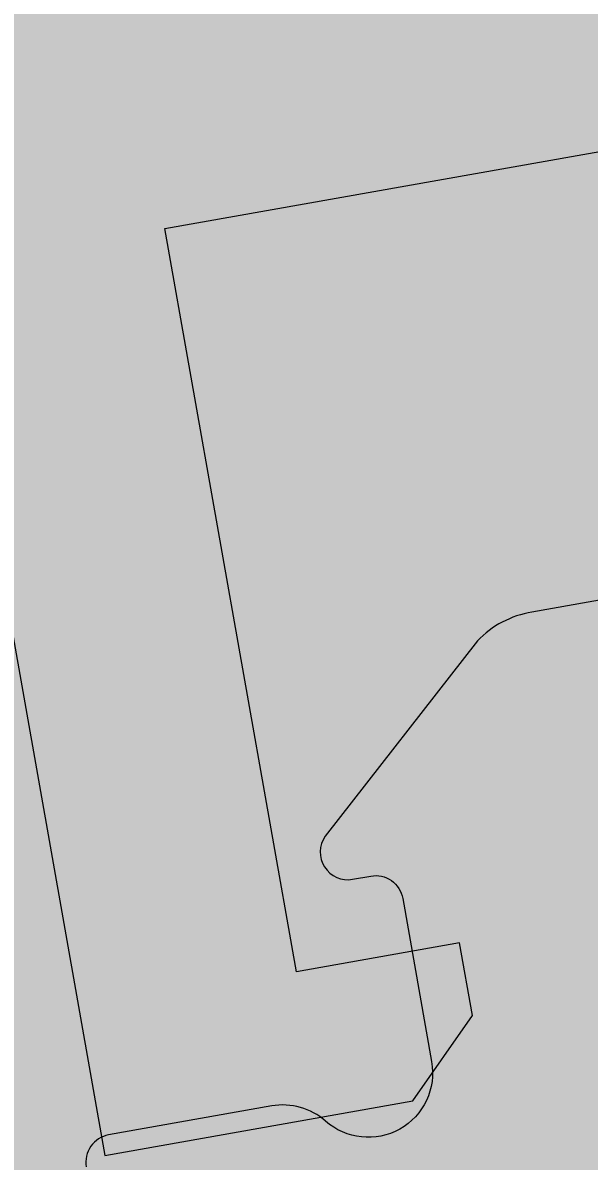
# Model space of a CAD drawing. Header units: millimetres. Extents: x -455656 to 9247092, y 0 to 412358.
# Drawn here: x 73278.76 to 73282.51, y 353621.95 to 353629.49 of the extents above; entities that cross this region are included whole.
import ezdxf
from ezdxf import colors
from ezdxf.entities.mleader import LeaderData, LeaderLine
from ezdxf.enums import TextEntityAlignment as Align
from ezdxf.math import Vec2, Vec3

# ---------------------------------------------------------------- set-up
doc = ezdxf.new("R2018")
doc.units = ezdxf.units.MM
doc.header["$MEASUREMENT"] = 0
doc.layers.get('0').update_dxf_attribs({"color": 250, "lineweight": 9})
doc.layers.add('АР_Названия помещений', color=124, linetype='Continuous', lineweight=5, plot=False)
for name, color, linetype, lineweight in [('АР_Номер помещения', 1, 'Continuous', 25), ('АР_Помещения_площадь', 19, 'Continuous', 9), ('подлога', 250, 'Continuous', 9)]:
    doc.layers.add(name, color=color, linetype=linetype, lineweight=lineweight)
doc.styles.add('ISOCPEUR', font='isocpeur.ttf', dxfattribs={"width": 0.7})
doc.styles.get("Standard").update_dxf_attribs({"font": 'isocpeur.ttf'})

# ---------------------------------------------------------------- blocks, each defined once
blk = doc.blocks.new('*U232')
at = {"color": 7, "style": 'ISOCPEUR', "width": 0.7, "flags": 1}
blk.add_attdef('КАТЕГОРИЯ', (-499.1655, -2092.1864), '', height=250, dxfattribs=at)
at = {"layer": 'АР_Номер помещения', "color": 7, "style": 'ISOCPEUR', "width": 0.7}
blk.add_attdef('НОМЕР_ПОМЕЩЕНИЯ', text='', height=300, dxfattribs=at).set_placement((1135.2371, -4683.519), align=Align.MIDDLE_CENTER)
at = {"layer": 'АР_Помещения_площадь', "color": 7, "lineweight": 30, "width": 0.7, "flags": 104}
blk.add_attdef('ИМЯ_ПОМЕЩЕНИЯ', text='', height=100, dxfattribs=at).set_placement((157.6277, 1217.1414), align=Align.MIDDLE_CENTER)
at = {"layer": 'АР_Помещения_площадь', "color": 7, "style": 'ISOCPEUR', "width": 0.7}
blk.add_attdef('ПЛОЩАДЬ_ПОМЕЩЕНИЯ', text='', height=200, dxfattribs=at).set_placement((6388.0509, -10752.088), align=Align.MIDDLE_RIGHT)
blk = doc.blocks.new('*U228')
at = {"color": 7, "style": 'ISOCPEUR', "width": 0.7, "flags": 1}
blk.add_attdef('КАТЕГОРИЯ', (-499.1655, -2092.1864), '', height=250, dxfattribs=at)
at = {"layer": 'АР_Номер помещения', "color": 7, "style": 'ISOCPEUR', "width": 0.7}
blk.add_attdef('НОМЕР_ПОМЕЩЕНИЯ', text='', height=300, dxfattribs=at).set_placement((-20232.6794, 2600.0775), align=Align.MIDDLE_CENTER)
at = {"layer": 'АР_Помещения_площадь', "color": 7, "style": 'ISOCPEUR', "width": 0.7}
blk.add_attdef('ПЛОЩАДЬ_ПОМЕЩЕНИЯ', text='', height=200, dxfattribs=at).set_placement((-20053.4577, 1769.6832), align=Align.MIDDLE_RIGHT)
at = {"layer": 'АР_Помещения_площадь', "color": 7, "lineweight": 30, "width": 0.7, "flags": 104}
blk.add_attdef('ИМЯ_ПОМЕЩЕНИЯ', text='', height=100, dxfattribs=at).set_placement((157.6277, 1217.1414), align=Align.MIDDLE_CENTER)
blk = doc.blocks.new('_DotSmall')
at = {"color": 0, "linetype": 'ByBlock', "const_width": 0.5}
blk.add_lwpolyline([(-0.0625, 0, 1), (0.0625, 0, 1)], format="xyb", close=True, dxfattribs=at)

msp = doc.modelspace()

# ---------------------------------------------------------------- linework, layer by layer
at = {"layer": 'подлога', "color": 5, "lineweight": 0, "ltscale": 100, "transparency": 33554687}
msp.add_lwpolyline([(73262.0245, 353719.4682), (73279.3018, 353621.9865), (73281.3427, 353622.3482), (73281.7378, 353622.9135), (73281.6527, 353623.3937), (73280.5722, 353623.2022), (73279.6998, 353628.1243), (73283.4214, 353628.7839), (73283.5977, 353629.1866), (73284.0217, 353628.8903), (73287.6232, 353629.5287), (73288.4956, 353624.6066), (73287.5352, 353624.4363), (73287.6203, 353623.9561), (73288.1856, 353623.561), (73290.1065, 353623.9015), (73289.0639, 353629.784)], dxfattribs=at)
msp.add_lwpolyline([(73262.0245, 353719.4682), (73279.3018, 353621.9865), (73281.3427, 353622.3482), (73281.7378, 353622.9135), (73281.6527, 353623.3937), (73280.5722, 353623.2022), (73279.6998, 353628.1243), (73283.4214, 353628.7839), (73283.5977, 353629.1866), (73284.0217, 353628.8903), (73287.6232, 353629.5287), (73288.4956, 353624.6066), (73287.5352, 353624.4363), (73287.6203, 353623.9561), (73288.1856, 353623.561), (73290.1065, 353623.9015), (73289.0639, 353629.784)], dxfattribs=at)
msp.add_lwpolyline([(73262.0245, 353719.4682), (73279.3018, 353621.9865), (73281.3427, 353622.3482), (73281.7378, 353622.9135), (73281.6527, 353623.3937), (73280.5722, 353623.2022), (73279.6998, 353628.1243), (73283.4214, 353628.7839), (73283.5977, 353629.1866), (73284.0217, 353628.8903), (73287.6232, 353629.5287), (73288.4956, 353624.6066), (73287.5352, 353624.4363), (73287.6203, 353623.9561), (73288.1856, 353623.561), (73290.1065, 353623.9015), (73289.0639, 353629.784)], dxfattribs=at)
msp.add_lwpolyline([(73262.0245, 353719.4682), (73279.3018, 353621.9865), (73281.3427, 353622.3482), (73281.7378, 353622.9135), (73281.6527, 353623.3937), (73280.5722, 353623.2022), (73279.6998, 353628.1243), (73283.4214, 353628.7839), (73283.5977, 353629.1866), (73284.0217, 353628.8903), (73287.6232, 353629.5287), (73288.4956, 353624.6066), (73287.5352, 353624.4363), (73287.6203, 353623.9561), (73288.1856, 353623.561), (73290.1065, 353623.9015), (73289.0639, 353629.784)], dxfattribs=at)
msp.add_lwpolyline([(73262.0245, 353719.4682), (73279.3018, 353621.9865), (73281.3427, 353622.3482), (73281.7378, 353622.9135), (73281.6527, 353623.3937), (73280.5722, 353623.2022), (73279.6998, 353628.1243), (73283.4214, 353628.7839), (73283.5977, 353629.1866), (73284.0217, 353628.8903), (73287.6232, 353629.5287), (73288.4956, 353624.6066), (73287.5352, 353624.4363), (73287.6203, 353623.9561), (73288.1856, 353623.561), (73290.1065, 353623.9015), (73289.0639, 353629.784)], dxfattribs=at)
msp.add_lwpolyline([(73262.0245, 353719.4682), (73279.3018, 353621.9865), (73281.3427, 353622.3482), (73281.7378, 353622.9135), (73281.6527, 353623.3937), (73280.5722, 353623.2022), (73279.6998, 353628.1243), (73283.4214, 353628.7839), (73283.5977, 353629.1866), (73284.0217, 353628.8903), (73287.6232, 353629.5287), (73288.4956, 353624.6066), (73287.5352, 353624.4363), (73287.6203, 353623.9561), (73288.1856, 353623.561), (73290.1065, 353623.9015), (73289.0639, 353629.784)], dxfattribs=at)
msp.add_lwpolyline([(73262.0245, 353719.4682), (73279.3018, 353621.9865), (73281.3427, 353622.3482), (73281.7378, 353622.9135), (73281.6527, 353623.3937), (73280.5722, 353623.2022), (73279.6998, 353628.1243), (73283.4214, 353628.7839), (73283.5977, 353629.1866), (73284.0217, 353628.8903), (73287.6232, 353629.5287), (73288.4956, 353624.6066), (73287.5352, 353624.4363), (73287.6203, 353623.9561), (73288.1856, 353623.561), (73290.1065, 353623.9015), (73289.0639, 353629.784)], dxfattribs=at)
msp.add_lwpolyline([(73262.0245, 353719.4682), (73279.3018, 353621.9865), (73281.3427, 353622.3482), (73281.7378, 353622.9135), (73281.6527, 353623.3937), (73280.5722, 353623.2022), (73279.6998, 353628.1243), (73283.4214, 353628.7839), (73283.5977, 353629.1866), (73284.0217, 353628.8903), (73287.6232, 353629.5287), (73288.4956, 353624.6066), (73287.5352, 353624.4363), (73287.6203, 353623.9561), (73288.1856, 353623.561), (73290.1065, 353623.9015), (73289.0639, 353629.784)], dxfattribs=at)
msp.add_lwpolyline([(73262.0245, 353719.4682), (73279.3018, 353621.9865), (73281.3427, 353622.3482), (73281.7378, 353622.9135), (73281.6527, 353623.3937), (73280.5722, 353623.2022), (73279.6998, 353628.1243), (73283.4214, 353628.7839), (73283.5977, 353629.1866), (73284.0217, 353628.8903), (73287.6232, 353629.5287), (73288.4956, 353624.6066), (73287.5352, 353624.4363), (73287.6203, 353623.9561), (73288.1856, 353623.561), (73290.1065, 353623.9015), (73289.0639, 353629.784)], dxfattribs=at)
msp.add_lwpolyline([(73262.0245, 353719.4682), (73279.3018, 353621.9865), (73281.3427, 353622.3482), (73281.7378, 353622.9135), (73281.6527, 353623.3937), (73280.5722, 353623.2022), (73279.6998, 353628.1243), (73283.4214, 353628.7839), (73283.5977, 353629.1866), (73284.0217, 353628.8903), (73287.6232, 353629.5287), (73288.4956, 353624.6066), (73287.5352, 353624.4363), (73287.6203, 353623.9561), (73288.1856, 353623.561), (73290.1065, 353623.9015), (73289.0639, 353629.784)], dxfattribs=at)
msp.add_lwpolyline([(73262.0245, 353719.4682), (73279.3018, 353621.9865), (73281.3427, 353622.3482), (73281.7378, 353622.9135), (73281.6527, 353623.3937), (73280.5722, 353623.2022), (73279.6998, 353628.1243), (73283.4214, 353628.7839), (73283.5977, 353629.1866), (73284.0217, 353628.8903), (73287.6232, 353629.5287), (73288.4956, 353624.6066), (73287.5352, 353624.4363), (73287.6203, 353623.9561), (73288.1856, 353623.561), (73290.1065, 353623.9015), (73289.0639, 353629.784)], dxfattribs=at)
msp.add_lwpolyline([(73262.0245, 353719.4682), (73279.3018, 353621.9865), (73281.3427, 353622.3482), (73281.7378, 353622.9135), (73281.6527, 353623.3937), (73280.5722, 353623.2022), (73279.6998, 353628.1243), (73283.4214, 353628.7839), (73283.5977, 353629.1866), (73284.0217, 353628.8903), (73287.6232, 353629.5287), (73288.4956, 353624.6066), (73287.5352, 353624.4363), (73287.6203, 353623.9561), (73288.1856, 353623.561), (73290.1065, 353623.9015), (73289.0639, 353629.784)], dxfattribs=at)
msp.add_lwpolyline([(73262.0245, 353719.4682), (73279.3018, 353621.9865), (73281.3427, 353622.3482), (73281.7378, 353622.9135), (73281.6527, 353623.3937), (73280.5722, 353623.2022), (73279.6998, 353628.1243), (73283.4214, 353628.7839), (73283.5977, 353629.1866), (73284.0217, 353628.8903), (73287.6232, 353629.5287), (73288.4956, 353624.6066), (73287.5352, 353624.4363), (73287.6203, 353623.9561), (73288.1856, 353623.561), (73290.1065, 353623.9015), (73289.0639, 353629.784)], dxfattribs=at)
msp.add_lwpolyline([(73262.0245, 353719.4682), (73279.3018, 353621.9865), (73281.3427, 353622.3482), (73281.7378, 353622.9135), (73281.6527, 353623.3937), (73280.5722, 353623.2022), (73279.6998, 353628.1243), (73283.4214, 353628.7839), (73283.5977, 353629.1866), (73284.0217, 353628.8903), (73287.6232, 353629.5287), (73288.4956, 353624.6066), (73287.5352, 353624.4363), (73287.6203, 353623.9561), (73288.1856, 353623.561), (73290.1065, 353623.9015), (73289.0639, 353629.784)], dxfattribs=at)
msp.add_lwpolyline([(73262.0245, 353719.4682), (73279.3018, 353621.9865), (73281.3427, 353622.3482), (73281.7378, 353622.9135), (73281.6527, 353623.3937), (73280.5722, 353623.2022), (73279.6998, 353628.1243), (73283.4214, 353628.7839), (73283.5977, 353629.1866), (73284.0217, 353628.8903), (73287.6232, 353629.5287), (73288.4956, 353624.6066), (73287.5352, 353624.4363), (73287.6203, 353623.9561), (73288.1856, 353623.561), (73290.1065, 353623.9015), (73289.0639, 353629.784)], dxfattribs=at)
msp.add_lwpolyline([(73262.0245, 353719.4682), (73279.3018, 353621.9865), (73281.3427, 353622.3482), (73281.7378, 353622.9135), (73281.6527, 353623.3937), (73280.5722, 353623.2022), (73279.6998, 353628.1243), (73283.4214, 353628.7839), (73283.5977, 353629.1866), (73284.0217, 353628.8903), (73287.6232, 353629.5287), (73288.4956, 353624.6066), (73287.5352, 353624.4363), (73287.6203, 353623.9561), (73288.1856, 353623.561), (73290.1065, 353623.9015), (73289.0639, 353629.784)], dxfattribs=at)
msp.add_lwpolyline([(73262.0245, 353719.4682), (73279.3018, 353621.9865), (73281.3427, 353622.3482), (73281.7378, 353622.9135), (73281.6527, 353623.3937), (73280.5722, 353623.2022), (73279.6998, 353628.1243), (73283.4214, 353628.7839), (73283.5977, 353629.1866), (73284.0217, 353628.8903), (73287.6232, 353629.5287), (73288.4956, 353624.6066), (73287.5352, 353624.4363), (73287.6203, 353623.9561), (73288.1856, 353623.561), (73290.1065, 353623.9015), (73289.0639, 353629.784)], dxfattribs=at)
msp.add_lwpolyline([(73262.0245, 353719.4682), (73279.3018, 353621.9865), (73281.3427, 353622.3482), (73281.7378, 353622.9135), (73281.6527, 353623.3937), (73280.5722, 353623.2022), (73279.6998, 353628.1243), (73283.4214, 353628.7839), (73283.5977, 353629.1866), (73284.0217, 353628.8903), (73287.6232, 353629.5287), (73288.4956, 353624.6066), (73287.5352, 353624.4363), (73287.6203, 353623.9561), (73288.1856, 353623.561), (73290.1065, 353623.9015), (73289.0639, 353629.784)], dxfattribs=at)
msp.add_lwpolyline([(73262.0245, 353719.4682), (73279.3018, 353621.9865), (73281.3427, 353622.3482), (73281.7378, 353622.9135), (73281.6527, 353623.3937), (73280.5722, 353623.2022), (73279.6998, 353628.1243), (73283.4214, 353628.7839), (73283.5977, 353629.1866), (73284.0217, 353628.8903), (73287.6232, 353629.5287), (73288.4956, 353624.6066), (73287.5352, 353624.4363), (73287.6203, 353623.9561), (73288.1856, 353623.561), (73290.1065, 353623.9015), (73289.0639, 353629.784)], dxfattribs=at)
msp.add_lwpolyline([(73262.0245, 353719.4682), (73279.3018, 353621.9865), (73281.3427, 353622.3482), (73281.7378, 353622.9135), (73281.6527, 353623.3937), (73280.5722, 353623.2022), (73279.6998, 353628.1243), (73283.4214, 353628.7839), (73283.5977, 353629.1866), (73284.0217, 353628.8903), (73287.6232, 353629.5287), (73288.4956, 353624.6066), (73287.5352, 353624.4363), (73287.6203, 353623.9561), (73288.1856, 353623.561), (73290.1065, 353623.9015), (73289.0639, 353629.784)], dxfattribs=at)
msp.add_lwpolyline([(73262.0245, 353719.4682), (73279.3018, 353621.9865), (73281.3427, 353622.3482), (73281.7378, 353622.9135), (73281.6527, 353623.3937), (73280.5722, 353623.2022), (73279.6998, 353628.1243), (73283.4214, 353628.7839), (73283.5977, 353629.1866), (73284.0217, 353628.8903), (73287.6232, 353629.5287), (73288.4956, 353624.6066), (73287.5352, 353624.4363), (73287.6203, 353623.9561), (73288.1856, 353623.561), (73290.1065, 353623.9015), (73289.0639, 353629.784)], dxfattribs=at)
msp.add_lwpolyline([(73262.0245, 353719.4682), (73279.3018, 353621.9865), (73281.3427, 353622.3482), (73281.7378, 353622.9135), (73281.6527, 353623.3937), (73280.5722, 353623.2022), (73279.6998, 353628.1243), (73283.4214, 353628.7839), (73283.5977, 353629.1866), (73284.0217, 353628.8903), (73287.6232, 353629.5287), (73288.4956, 353624.6066), (73287.5352, 353624.4363), (73287.6203, 353623.9561), (73288.1856, 353623.561), (73290.1065, 353623.9015), (73289.0639, 353629.784)], dxfattribs=at)
msp.add_lwpolyline([(73262.0245, 353719.4682), (73279.3018, 353621.9865), (73281.3427, 353622.3482), (73281.7378, 353622.9135), (73281.6527, 353623.3937), (73280.5722, 353623.2022), (73279.6998, 353628.1243), (73283.4214, 353628.7839), (73283.5977, 353629.1866), (73284.0217, 353628.8903), (73287.6232, 353629.5287), (73288.4956, 353624.6066), (73287.5352, 353624.4363), (73287.6203, 353623.9561), (73288.1856, 353623.561), (73290.1065, 353623.9015), (73289.0639, 353629.784)], dxfattribs=at)
msp.add_lwpolyline([(73262.0245, 353719.4682), (73279.3018, 353621.9865), (73281.3427, 353622.3482), (73281.7378, 353622.9135), (73281.6527, 353623.3937), (73280.5722, 353623.2022), (73279.6998, 353628.1243), (73283.4214, 353628.7839), (73283.5977, 353629.1866), (73284.0217, 353628.8903), (73287.6232, 353629.5287), (73288.4956, 353624.6066), (73287.5352, 353624.4363), (73287.6203, 353623.9561), (73288.1856, 353623.561), (73290.1065, 353623.9015), (73289.0639, 353629.784)], dxfattribs=at)
msp.add_lwpolyline([(73262.0245, 353719.4682), (73279.3018, 353621.9865), (73281.3427, 353622.3482), (73281.7378, 353622.9135), (73281.6527, 353623.3937), (73280.5722, 353623.2022), (73279.6998, 353628.1243), (73283.4214, 353628.7839), (73283.5977, 353629.1866), (73284.0217, 353628.8903), (73287.6232, 353629.5287), (73288.4956, 353624.6066), (73287.5352, 353624.4363), (73287.6203, 353623.9561), (73288.1856, 353623.561), (73290.1065, 353623.9015), (73289.0639, 353629.784)], dxfattribs=at)
msp.add_lwpolyline([(73262.0245, 353719.4682), (73279.3018, 353621.9865), (73281.3427, 353622.3482), (73281.7378, 353622.9135), (73281.6527, 353623.3937), (73280.5722, 353623.2022), (73279.6998, 353628.1243), (73283.4214, 353628.7839), (73283.5977, 353629.1866), (73284.0217, 353628.8903), (73287.6232, 353629.5287), (73288.4956, 353624.6066), (73287.5352, 353624.4363), (73287.6203, 353623.9561), (73288.1856, 353623.561), (73290.1065, 353623.9015), (73289.0639, 353629.784)], dxfattribs=at)
msp.add_lwpolyline([(73262.0245, 353719.4682), (73279.3018, 353621.9865), (73281.3427, 353622.3482), (73281.7378, 353622.9135), (73281.6527, 353623.3937), (73280.5722, 353623.2022), (73279.6998, 353628.1243), (73283.4214, 353628.7839), (73283.5977, 353629.1866), (73284.0217, 353628.8903), (73287.6232, 353629.5287), (73288.4956, 353624.6066), (73287.5352, 353624.4363), (73287.6203, 353623.9561), (73288.1856, 353623.561), (73290.1065, 353623.9015), (73289.0639, 353629.784)], dxfattribs=at)
msp.add_lwpolyline([(73262.0245, 353719.4682), (73279.3018, 353621.9865), (73281.3427, 353622.3482), (73281.7378, 353622.9135), (73281.6527, 353623.3937), (73280.5722, 353623.2022), (73279.6998, 353628.1243), (73283.4214, 353628.7839), (73283.5977, 353629.1866), (73284.0217, 353628.8903), (73287.6232, 353629.5287), (73288.4956, 353624.6066), (73287.5352, 353624.4363), (73287.6203, 353623.9561), (73288.1856, 353623.561), (73290.1065, 353623.9015), (73289.0639, 353629.784)], dxfattribs=at)
msp.add_lwpolyline([(73262.0245, 353719.4682), (73279.3018, 353621.9865), (73281.3427, 353622.3482), (73281.7378, 353622.9135), (73281.6527, 353623.3937), (73280.5722, 353623.2022), (73279.6998, 353628.1243), (73283.4214, 353628.7839), (73283.5977, 353629.1866), (73284.0217, 353628.8903), (73287.6232, 353629.5287), (73288.4956, 353624.6066), (73287.5352, 353624.4363), (73287.6203, 353623.9561), (73288.1856, 353623.561), (73290.1065, 353623.9015), (73289.0639, 353629.784)], dxfattribs=at)
msp.add_lwpolyline([(73262.0245, 353719.4682), (73279.3018, 353621.9865), (73281.3427, 353622.3482), (73281.7378, 353622.9135), (73281.6527, 353623.3937), (73280.5722, 353623.2022), (73279.6998, 353628.1243), (73283.4214, 353628.7839), (73283.5977, 353629.1866), (73284.0217, 353628.8903), (73287.6232, 353629.5287), (73288.4956, 353624.6066), (73287.5352, 353624.4363), (73287.6203, 353623.9561), (73288.1856, 353623.561), (73290.1065, 353623.9015), (73289.0639, 353629.784)], dxfattribs=at)
msp.add_lwpolyline([(73262.0245, 353719.4682), (73279.3018, 353621.9865), (73281.3427, 353622.3482), (73281.7378, 353622.9135), (73281.6527, 353623.3937), (73280.5722, 353623.2022), (73279.6998, 353628.1243), (73283.4214, 353628.7839), (73283.5977, 353629.1866), (73284.0217, 353628.8903), (73287.6232, 353629.5287), (73288.4956, 353624.6066), (73287.5352, 353624.4363), (73287.6203, 353623.9561), (73288.1856, 353623.561), (73290.1065, 353623.9015), (73289.0639, 353629.784)], dxfattribs=at)
msp.add_lwpolyline([(73262.0245, 353719.4682), (73279.3018, 353621.9865), (73281.3427, 353622.3482), (73281.7378, 353622.9135), (73281.6527, 353623.3937), (73280.5722, 353623.2022), (73279.6998, 353628.1243), (73283.4214, 353628.7839), (73283.5977, 353629.1866), (73284.0217, 353628.8903), (73287.6232, 353629.5287), (73288.4956, 353624.6066), (73287.5352, 353624.4363), (73287.6203, 353623.9561), (73288.1856, 353623.561), (73290.1065, 353623.9015), (73289.0639, 353629.784)], dxfattribs=at)
msp.add_lwpolyline([(73262.0245, 353719.4682), (73279.3018, 353621.9865), (73281.3427, 353622.3482), (73281.7378, 353622.9135), (73281.6527, 353623.3937), (73280.5722, 353623.2022), (73279.6998, 353628.1243), (73283.4214, 353628.7839), (73283.5977, 353629.1866), (73284.0217, 353628.8903), (73287.6232, 353629.5287), (73288.4956, 353624.6066), (73287.5352, 353624.4363), (73287.6203, 353623.9561), (73288.1856, 353623.561), (73290.1065, 353623.9015), (73289.0639, 353629.784)], dxfattribs=at)
msp.add_lwpolyline([(73262.0245, 353719.4682), (73279.3018, 353621.9865), (73281.3427, 353622.3482), (73281.7378, 353622.9135), (73281.6527, 353623.3937), (73280.5722, 353623.2022), (73279.6998, 353628.1243), (73283.4214, 353628.7839), (73283.5977, 353629.1866), (73284.0217, 353628.8903), (73287.6232, 353629.5287), (73288.4956, 353624.6066), (73287.5352, 353624.4363), (73287.6203, 353623.9561), (73288.1856, 353623.561), (73290.1065, 353623.9015), (73289.0639, 353629.784)], dxfattribs=at)
msp.add_lwpolyline([(73262.0245, 353719.4682), (73279.3018, 353621.9865), (73281.3427, 353622.3482), (73281.7378, 353622.9135), (73281.6527, 353623.3937), (73280.5722, 353623.2022), (73279.6998, 353628.1243), (73283.4214, 353628.7839), (73283.5977, 353629.1866), (73284.0217, 353628.8903), (73287.6232, 353629.5287), (73288.4956, 353624.6066), (73287.5352, 353624.4363), (73287.6203, 353623.9561), (73288.1856, 353623.561), (73290.1065, 353623.9015), (73289.0639, 353629.784)], dxfattribs=at)
msp.add_lwpolyline([(73262.0245, 353719.4682), (73279.3018, 353621.9865), (73281.3427, 353622.3482), (73281.7378, 353622.9135), (73281.6527, 353623.3937), (73280.5722, 353623.2022), (73279.6998, 353628.1243), (73283.4214, 353628.7839), (73283.5977, 353629.1866), (73284.0217, 353628.8903), (73287.6232, 353629.5287), (73288.4956, 353624.6066), (73287.5352, 353624.4363), (73287.6203, 353623.9561), (73288.1856, 353623.561), (73290.1065, 353623.9015), (73289.0639, 353629.784)], dxfattribs=at)
msp.add_lwpolyline([(73262.0245, 353719.4682), (73279.3018, 353621.9865), (73281.3427, 353622.3482), (73281.7378, 353622.9135), (73281.6527, 353623.3937), (73280.5722, 353623.2022), (73279.6998, 353628.1243), (73283.4214, 353628.7839), (73283.5977, 353629.1866), (73284.0217, 353628.8903), (73287.6232, 353629.5287), (73288.4956, 353624.6066), (73287.5352, 353624.4363), (73287.6203, 353623.9561), (73288.1856, 353623.561), (73290.1065, 353623.9015), (73289.0639, 353629.784)], dxfattribs=at)
msp.add_lwpolyline([(73291.686, 353614.9896), (73290.1157, 353623.8494, 0.414214), (73289.9038, 353623.9976), (73288.9557, 353623.8296, 0.228752), (73288.6549, 353623.6125, -0.710164), (73287.8595, 353623.7412), (73287.668, 353624.8217, -0.4144), (73287.8162, 353625.0337), (73287.9362, 353625.055, 0.66825), (73288.009, 353625.385), (73286.617, 353626.2526, 0.164348), (73286.213, 353626.307), (73282.1313, 353625.5835, 0.164348), (73281.7706, 353625.3937), (73280.7616, 353624.1005, 0.66825), (73280.9434, 353623.8156), (73281.0635, 353623.8369, -0.4144), (73281.2755, 353623.6887), (73281.467, 353622.6082, -0.710164), (73280.7642, 353622.214, 0.228752), (73280.4071, 353622.3145), (73279.3267, 353622.123, 0.4144), (73279.1785, 353621.911)], format="xyb", dxfattribs=at)
msp.add_lwpolyline([(73291.686, 353614.9896), (73290.1157, 353623.8494, 0.414214), (73289.9038, 353623.9976), (73288.9557, 353623.8296, 0.228752), (73288.6549, 353623.6125, -0.710164), (73287.8595, 353623.7412), (73287.668, 353624.8217, -0.4144), (73287.8162, 353625.0337), (73287.9362, 353625.055, 0.66825), (73288.009, 353625.385), (73286.617, 353626.2526, 0.164348), (73286.213, 353626.307), (73282.1313, 353625.5835, 0.164348), (73281.7706, 353625.3937), (73280.7616, 353624.1005, 0.66825), (73280.9434, 353623.8156), (73281.0635, 353623.8369, -0.4144), (73281.2755, 353623.6887), (73281.467, 353622.6082, -0.710164), (73280.7642, 353622.214, 0.228752), (73280.4071, 353622.3145), (73279.3267, 353622.123, 0.4144), (73279.1785, 353621.911)], format="xyb", dxfattribs=at)
msp.add_lwpolyline([(73291.686, 353614.9896), (73290.1157, 353623.8494, 0.414214), (73289.9038, 353623.9976), (73288.9557, 353623.8296, 0.228752), (73288.6549, 353623.6125, -0.710164), (73287.8595, 353623.7412), (73287.668, 353624.8217, -0.4144), (73287.8162, 353625.0337), (73287.9362, 353625.055, 0.66825), (73288.009, 353625.385), (73286.617, 353626.2526, 0.164348), (73286.213, 353626.307), (73282.1313, 353625.5835, 0.164348), (73281.7706, 353625.3937), (73280.7616, 353624.1005, 0.66825), (73280.9434, 353623.8156), (73281.0635, 353623.8369, -0.4144), (73281.2755, 353623.6887), (73281.467, 353622.6082, -0.710164), (73280.7642, 353622.214, 0.228752), (73280.4071, 353622.3145), (73279.3267, 353622.123, 0.4144), (73279.1785, 353621.911)], format="xyb", dxfattribs=at)
msp.add_lwpolyline([(73291.686, 353614.9896), (73290.1157, 353623.8494, 0.414214), (73289.9038, 353623.9976), (73288.9557, 353623.8296, 0.228752), (73288.6549, 353623.6125, -0.710164), (73287.8595, 353623.7412), (73287.668, 353624.8217, -0.4144), (73287.8162, 353625.0337), (73287.9362, 353625.055, 0.66825), (73288.009, 353625.385), (73286.617, 353626.2526, 0.164348), (73286.213, 353626.307), (73282.1313, 353625.5835, 0.164348), (73281.7706, 353625.3937), (73280.7616, 353624.1005, 0.66825), (73280.9434, 353623.8156), (73281.0635, 353623.8369, -0.4144), (73281.2755, 353623.6887), (73281.467, 353622.6082, -0.710164), (73280.7642, 353622.214, 0.228752), (73280.4071, 353622.3145), (73279.3267, 353622.123, 0.4144), (73279.1785, 353621.911)], format="xyb", dxfattribs=at)
msp.add_lwpolyline([(73291.686, 353614.9896), (73290.1157, 353623.8494, 0.414214), (73289.9038, 353623.9976), (73288.9557, 353623.8296, 0.228752), (73288.6549, 353623.6125, -0.710164), (73287.8595, 353623.7412), (73287.668, 353624.8217, -0.4144), (73287.8162, 353625.0337), (73287.9362, 353625.055, 0.66825), (73288.009, 353625.385), (73286.617, 353626.2526, 0.164348), (73286.213, 353626.307), (73282.1313, 353625.5835, 0.164348), (73281.7706, 353625.3937), (73280.7616, 353624.1005, 0.66825), (73280.9434, 353623.8156), (73281.0635, 353623.8369, -0.4144), (73281.2755, 353623.6887), (73281.467, 353622.6082, -0.710164), (73280.7642, 353622.214, 0.228752), (73280.4071, 353622.3145), (73279.3267, 353622.123, 0.4144), (73279.1785, 353621.911)], format="xyb", dxfattribs=at)
msp.add_lwpolyline([(73291.686, 353614.9896), (73290.1157, 353623.8494, 0.414214), (73289.9038, 353623.9976), (73288.9557, 353623.8296, 0.228752), (73288.6549, 353623.6125, -0.710164), (73287.8595, 353623.7412), (73287.668, 353624.8217, -0.4144), (73287.8162, 353625.0337), (73287.9362, 353625.055, 0.66825), (73288.009, 353625.385), (73286.617, 353626.2526, 0.164348), (73286.213, 353626.307), (73282.1313, 353625.5835, 0.164348), (73281.7706, 353625.3937), (73280.7616, 353624.1005, 0.66825), (73280.9434, 353623.8156), (73281.0635, 353623.8369, -0.4144), (73281.2755, 353623.6887), (73281.467, 353622.6082, -0.710164), (73280.7642, 353622.214, 0.228752), (73280.4071, 353622.3145), (73279.3267, 353622.123, 0.4144), (73279.1785, 353621.911)], format="xyb", dxfattribs=at)
msp.add_lwpolyline([(73291.686, 353614.9896), (73290.1157, 353623.8494, 0.414214), (73289.9038, 353623.9976), (73288.9557, 353623.8296, 0.228752), (73288.6549, 353623.6125, -0.710164), (73287.8595, 353623.7412), (73287.668, 353624.8217, -0.4144), (73287.8162, 353625.0337), (73287.9362, 353625.055, 0.66825), (73288.009, 353625.385), (73286.617, 353626.2526, 0.164348), (73286.213, 353626.307), (73282.1313, 353625.5835, 0.164348), (73281.7706, 353625.3937), (73280.7616, 353624.1005, 0.66825), (73280.9434, 353623.8156), (73281.0635, 353623.8369, -0.4144), (73281.2755, 353623.6887), (73281.467, 353622.6082, -0.710164), (73280.7642, 353622.214, 0.228752), (73280.4071, 353622.3145), (73279.3267, 353622.123, 0.4144), (73279.1785, 353621.911)], format="xyb", dxfattribs=at)
msp.add_lwpolyline([(73291.686, 353614.9896), (73290.1157, 353623.8494, 0.414214), (73289.9038, 353623.9976), (73288.9557, 353623.8296, 0.228752), (73288.6549, 353623.6125, -0.710164), (73287.8595, 353623.7412), (73287.668, 353624.8217, -0.4144), (73287.8162, 353625.0337), (73287.9362, 353625.055, 0.66825), (73288.009, 353625.385), (73286.617, 353626.2526, 0.164348), (73286.213, 353626.307), (73282.1313, 353625.5835, 0.164348), (73281.7706, 353625.3937), (73280.7616, 353624.1005, 0.66825), (73280.9434, 353623.8156), (73281.0635, 353623.8369, -0.4144), (73281.2755, 353623.6887), (73281.467, 353622.6082, -0.710164), (73280.7642, 353622.214, 0.228752), (73280.4071, 353622.3145), (73279.3267, 353622.123, 0.4144), (73279.1785, 353621.911)], format="xyb", dxfattribs=at)
msp.add_lwpolyline([(73291.686, 353614.9896), (73290.1157, 353623.8494, 0.414214), (73289.9038, 353623.9976), (73288.9557, 353623.8296, 0.228752), (73288.6549, 353623.6125, -0.710164), (73287.8595, 353623.7412), (73287.668, 353624.8217, -0.4144), (73287.8162, 353625.0337), (73287.9362, 353625.055, 0.66825), (73288.009, 353625.385), (73286.617, 353626.2526, 0.164348), (73286.213, 353626.307), (73282.1313, 353625.5835, 0.164348), (73281.7706, 353625.3937), (73280.7616, 353624.1005, 0.66825), (73280.9434, 353623.8156), (73281.0635, 353623.8369, -0.4144), (73281.2755, 353623.6887), (73281.467, 353622.6082, -0.710164), (73280.7642, 353622.214, 0.228752), (73280.4071, 353622.3145), (73279.3267, 353622.123, 0.4144), (73279.1785, 353621.911)], format="xyb", dxfattribs=at)
msp.add_lwpolyline([(73291.686, 353614.9896), (73290.1157, 353623.8494, 0.414214), (73289.9038, 353623.9976), (73288.9557, 353623.8296, 0.228752), (73288.6549, 353623.6125, -0.710164), (73287.8595, 353623.7412), (73287.668, 353624.8217, -0.4144), (73287.8162, 353625.0337), (73287.9362, 353625.055, 0.66825), (73288.009, 353625.385), (73286.617, 353626.2526, 0.164348), (73286.213, 353626.307), (73282.1313, 353625.5835, 0.164348), (73281.7706, 353625.3937), (73280.7616, 353624.1005, 0.66825), (73280.9434, 353623.8156), (73281.0635, 353623.8369, -0.4144), (73281.2755, 353623.6887), (73281.467, 353622.6082, -0.710164), (73280.7642, 353622.214, 0.228752), (73280.4071, 353622.3145), (73279.3267, 353622.123, 0.4144), (73279.1785, 353621.911)], format="xyb", dxfattribs=at)
msp.add_lwpolyline([(73291.686, 353614.9896), (73290.1157, 353623.8494, 0.414214), (73289.9038, 353623.9976), (73288.9557, 353623.8296, 0.228752), (73288.6549, 353623.6125, -0.710164), (73287.8595, 353623.7412), (73287.668, 353624.8217, -0.4144), (73287.8162, 353625.0337), (73287.9362, 353625.055, 0.66825), (73288.009, 353625.385), (73286.617, 353626.2526, 0.164348), (73286.213, 353626.307), (73282.1313, 353625.5835, 0.164348), (73281.7706, 353625.3937), (73280.7616, 353624.1005, 0.66825), (73280.9434, 353623.8156), (73281.0635, 353623.8369, -0.4144), (73281.2755, 353623.6887), (73281.467, 353622.6082, -0.710164), (73280.7642, 353622.214, 0.228752), (73280.4071, 353622.3145), (73279.3267, 353622.123, 0.4144), (73279.1785, 353621.911)], format="xyb", dxfattribs=at)
msp.add_lwpolyline([(73291.686, 353614.9896), (73290.1157, 353623.8494, 0.414214), (73289.9038, 353623.9976), (73288.9557, 353623.8296, 0.228752), (73288.6549, 353623.6125, -0.710164), (73287.8595, 353623.7412), (73287.668, 353624.8217, -0.4144), (73287.8162, 353625.0337), (73287.9362, 353625.055, 0.66825), (73288.009, 353625.385), (73286.617, 353626.2526, 0.164348), (73286.213, 353626.307), (73282.1313, 353625.5835, 0.164348), (73281.7706, 353625.3937), (73280.7616, 353624.1005, 0.66825), (73280.9434, 353623.8156), (73281.0635, 353623.8369, -0.4144), (73281.2755, 353623.6887), (73281.467, 353622.6082, -0.710164), (73280.7642, 353622.214, 0.228752), (73280.4071, 353622.3145), (73279.3267, 353622.123, 0.4144), (73279.1785, 353621.911)], format="xyb", dxfattribs=at)
msp.add_lwpolyline([(73291.686, 353614.9896), (73290.1157, 353623.8494, 0.414214), (73289.9038, 353623.9976), (73288.9557, 353623.8296, 0.228752), (73288.6549, 353623.6125, -0.710164), (73287.8595, 353623.7412), (73287.668, 353624.8217, -0.4144), (73287.8162, 353625.0337), (73287.9362, 353625.055, 0.66825), (73288.009, 353625.385), (73286.617, 353626.2526, 0.164348), (73286.213, 353626.307), (73282.1313, 353625.5835, 0.164348), (73281.7706, 353625.3937), (73280.7616, 353624.1005, 0.66825), (73280.9434, 353623.8156), (73281.0635, 353623.8369, -0.4144), (73281.2755, 353623.6887), (73281.467, 353622.6082, -0.710164), (73280.7642, 353622.214, 0.228752), (73280.4071, 353622.3145), (73279.3267, 353622.123, 0.4144), (73279.1785, 353621.911)], format="xyb", dxfattribs=at)
msp.add_lwpolyline([(73291.686, 353614.9896), (73290.1157, 353623.8494, 0.414214), (73289.9038, 353623.9976), (73288.9557, 353623.8296, 0.228752), (73288.6549, 353623.6125, -0.710164), (73287.8595, 353623.7412), (73287.668, 353624.8217, -0.4144), (73287.8162, 353625.0337), (73287.9362, 353625.055, 0.66825), (73288.009, 353625.385), (73286.617, 353626.2526, 0.164348), (73286.213, 353626.307), (73282.1313, 353625.5835, 0.164348), (73281.7706, 353625.3937), (73280.7616, 353624.1005, 0.66825), (73280.9434, 353623.8156), (73281.0635, 353623.8369, -0.4144), (73281.2755, 353623.6887), (73281.467, 353622.6082, -0.710164), (73280.7642, 353622.214, 0.228752), (73280.4071, 353622.3145), (73279.3267, 353622.123, 0.4144), (73279.1785, 353621.911)], format="xyb", dxfattribs=at)
msp.add_lwpolyline([(73291.686, 353614.9896), (73290.1157, 353623.8494, 0.414214), (73289.9038, 353623.9976), (73288.9557, 353623.8296, 0.228752), (73288.6549, 353623.6125, -0.710164), (73287.8595, 353623.7412), (73287.668, 353624.8217, -0.4144), (73287.8162, 353625.0337), (73287.9362, 353625.055, 0.66825), (73288.009, 353625.385), (73286.617, 353626.2526, 0.164348), (73286.213, 353626.307), (73282.1313, 353625.5835, 0.164348), (73281.7706, 353625.3937), (73280.7616, 353624.1005, 0.66825), (73280.9434, 353623.8156), (73281.0635, 353623.8369, -0.4144), (73281.2755, 353623.6887), (73281.467, 353622.6082, -0.710164), (73280.7642, 353622.214, 0.228752), (73280.4071, 353622.3145), (73279.3267, 353622.123, 0.4144), (73279.1785, 353621.911)], format="xyb", dxfattribs=at)
msp.add_lwpolyline([(73291.686, 353614.9896), (73290.1157, 353623.8494, 0.414214), (73289.9038, 353623.9976), (73288.9557, 353623.8296, 0.228752), (73288.6549, 353623.6125, -0.710164), (73287.8595, 353623.7412), (73287.668, 353624.8217, -0.4144), (73287.8162, 353625.0337), (73287.9362, 353625.055, 0.66825), (73288.009, 353625.385), (73286.617, 353626.2526, 0.164348), (73286.213, 353626.307), (73282.1313, 353625.5835, 0.164348), (73281.7706, 353625.3937), (73280.7616, 353624.1005, 0.66825), (73280.9434, 353623.8156), (73281.0635, 353623.8369, -0.4144), (73281.2755, 353623.6887), (73281.467, 353622.6082, -0.710164), (73280.7642, 353622.214, 0.228752), (73280.4071, 353622.3145), (73279.3267, 353622.123, 0.4144), (73279.1785, 353621.911)], format="xyb", dxfattribs=at)
msp.add_lwpolyline([(73291.686, 353614.9896), (73290.1157, 353623.8494, 0.414214), (73289.9038, 353623.9976), (73288.9557, 353623.8296, 0.228752), (73288.6549, 353623.6125, -0.710164), (73287.8595, 353623.7412), (73287.668, 353624.8217, -0.4144), (73287.8162, 353625.0337), (73287.9362, 353625.055, 0.66825), (73288.009, 353625.385), (73286.617, 353626.2526, 0.164348), (73286.213, 353626.307), (73282.1313, 353625.5835, 0.164348), (73281.7706, 353625.3937), (73280.7616, 353624.1005, 0.66825), (73280.9434, 353623.8156), (73281.0635, 353623.8369, -0.4144), (73281.2755, 353623.6887), (73281.467, 353622.6082, -0.710164), (73280.7642, 353622.214, 0.228752), (73280.4071, 353622.3145), (73279.3267, 353622.123, 0.4144), (73279.1785, 353621.911)], format="xyb", dxfattribs=at)
msp.add_lwpolyline([(73291.686, 353614.9896), (73290.1157, 353623.8494, 0.414214), (73289.9038, 353623.9976), (73288.9557, 353623.8296, 0.228752), (73288.6549, 353623.6125, -0.710164), (73287.8595, 353623.7412), (73287.668, 353624.8217, -0.4144), (73287.8162, 353625.0337), (73287.9362, 353625.055, 0.66825), (73288.009, 353625.385), (73286.617, 353626.2526, 0.164348), (73286.213, 353626.307), (73282.1313, 353625.5835, 0.164348), (73281.7706, 353625.3937), (73280.7616, 353624.1005, 0.66825), (73280.9434, 353623.8156), (73281.0635, 353623.8369, -0.4144), (73281.2755, 353623.6887), (73281.467, 353622.6082, -0.710164), (73280.7642, 353622.214, 0.228752), (73280.4071, 353622.3145), (73279.3267, 353622.123, 0.4144), (73279.1785, 353621.911)], format="xyb", dxfattribs=at)
msp.add_lwpolyline([(73291.686, 353614.9896), (73290.1157, 353623.8494, 0.414214), (73289.9038, 353623.9976), (73288.9557, 353623.8296, 0.228752), (73288.6549, 353623.6125, -0.710164), (73287.8595, 353623.7412), (73287.668, 353624.8217, -0.4144), (73287.8162, 353625.0337), (73287.9362, 353625.055, 0.66825), (73288.009, 353625.385), (73286.617, 353626.2526, 0.164348), (73286.213, 353626.307), (73282.1313, 353625.5835, 0.164348), (73281.7706, 353625.3937), (73280.7616, 353624.1005, 0.66825), (73280.9434, 353623.8156), (73281.0635, 353623.8369, -0.4144), (73281.2755, 353623.6887), (73281.467, 353622.6082, -0.710164), (73280.7642, 353622.214, 0.228752), (73280.4071, 353622.3145), (73279.3267, 353622.123, 0.4144), (73279.1785, 353621.911)], format="xyb", dxfattribs=at)
msp.add_lwpolyline([(73291.686, 353614.9896), (73290.1157, 353623.8494, 0.414214), (73289.9038, 353623.9976), (73288.9557, 353623.8296, 0.228752), (73288.6549, 353623.6125, -0.710164), (73287.8595, 353623.7412), (73287.668, 353624.8217, -0.4144), (73287.8162, 353625.0337), (73287.9362, 353625.055, 0.66825), (73288.009, 353625.385), (73286.617, 353626.2526, 0.164348), (73286.213, 353626.307), (73282.1313, 353625.5835, 0.164348), (73281.7706, 353625.3937), (73280.7616, 353624.1005, 0.66825), (73280.9434, 353623.8156), (73281.0635, 353623.8369, -0.4144), (73281.2755, 353623.6887), (73281.467, 353622.6082, -0.710164), (73280.7642, 353622.214, 0.228752), (73280.4071, 353622.3145), (73279.3267, 353622.123, 0.4144), (73279.1785, 353621.911)], format="xyb", dxfattribs=at)
msp.add_lwpolyline([(73291.686, 353614.9896), (73290.1157, 353623.8494, 0.414214), (73289.9038, 353623.9976), (73288.9557, 353623.8296, 0.228752), (73288.6549, 353623.6125, -0.710164), (73287.8595, 353623.7412), (73287.668, 353624.8217, -0.4144), (73287.8162, 353625.0337), (73287.9362, 353625.055, 0.66825), (73288.009, 353625.385), (73286.617, 353626.2526, 0.164348), (73286.213, 353626.307), (73282.1313, 353625.5835, 0.164348), (73281.7706, 353625.3937), (73280.7616, 353624.1005, 0.66825), (73280.9434, 353623.8156), (73281.0635, 353623.8369, -0.4144), (73281.2755, 353623.6887), (73281.467, 353622.6082, -0.710164), (73280.7642, 353622.214, 0.228752), (73280.4071, 353622.3145), (73279.3267, 353622.123, 0.4144), (73279.1785, 353621.911)], format="xyb", dxfattribs=at)
msp.add_lwpolyline([(73291.686, 353614.9896), (73290.1157, 353623.8494, 0.414214), (73289.9038, 353623.9976), (73288.9557, 353623.8296, 0.228752), (73288.6549, 353623.6125, -0.710164), (73287.8595, 353623.7412), (73287.668, 353624.8217, -0.4144), (73287.8162, 353625.0337), (73287.9362, 353625.055, 0.66825), (73288.009, 353625.385), (73286.617, 353626.2526, 0.164348), (73286.213, 353626.307), (73282.1313, 353625.5835, 0.164348), (73281.7706, 353625.3937), (73280.7616, 353624.1005, 0.66825), (73280.9434, 353623.8156), (73281.0635, 353623.8369, -0.4144), (73281.2755, 353623.6887), (73281.467, 353622.6082, -0.710164), (73280.7642, 353622.214, 0.228752), (73280.4071, 353622.3145), (73279.3267, 353622.123, 0.4144), (73279.1785, 353621.911)], format="xyb", dxfattribs=at)
msp.add_lwpolyline([(73291.686, 353614.9896), (73290.1157, 353623.8494, 0.414214), (73289.9038, 353623.9976), (73288.9557, 353623.8296, 0.228752), (73288.6549, 353623.6125, -0.710164), (73287.8595, 353623.7412), (73287.668, 353624.8217, -0.4144), (73287.8162, 353625.0337), (73287.9362, 353625.055, 0.66825), (73288.009, 353625.385), (73286.617, 353626.2526, 0.164348), (73286.213, 353626.307), (73282.1313, 353625.5835, 0.164348), (73281.7706, 353625.3937), (73280.7616, 353624.1005, 0.66825), (73280.9434, 353623.8156), (73281.0635, 353623.8369, -0.4144), (73281.2755, 353623.6887), (73281.467, 353622.6082, -0.710164), (73280.7642, 353622.214, 0.228752), (73280.4071, 353622.3145), (73279.3267, 353622.123, 0.4144), (73279.1785, 353621.911)], format="xyb", dxfattribs=at)
msp.add_lwpolyline([(73291.686, 353614.9896), (73290.1157, 353623.8494, 0.414214), (73289.9038, 353623.9976), (73288.9557, 353623.8296, 0.228752), (73288.6549, 353623.6125, -0.710164), (73287.8595, 353623.7412), (73287.668, 353624.8217, -0.4144), (73287.8162, 353625.0337), (73287.9362, 353625.055, 0.66825), (73288.009, 353625.385), (73286.617, 353626.2526, 0.164348), (73286.213, 353626.307), (73282.1313, 353625.5835, 0.164348), (73281.7706, 353625.3937), (73280.7616, 353624.1005, 0.66825), (73280.9434, 353623.8156), (73281.0635, 353623.8369, -0.4144), (73281.2755, 353623.6887), (73281.467, 353622.6082, -0.710164), (73280.7642, 353622.214, 0.228752), (73280.4071, 353622.3145), (73279.3267, 353622.123, 0.4144), (73279.1785, 353621.911)], format="xyb", dxfattribs=at)
msp.add_lwpolyline([(73291.686, 353614.9896), (73290.1157, 353623.8494, 0.414214), (73289.9038, 353623.9976), (73288.9557, 353623.8296, 0.228752), (73288.6549, 353623.6125, -0.710164), (73287.8595, 353623.7412), (73287.668, 353624.8217, -0.4144), (73287.8162, 353625.0337), (73287.9362, 353625.055, 0.66825), (73288.009, 353625.385), (73286.617, 353626.2526, 0.164348), (73286.213, 353626.307), (73282.1313, 353625.5835, 0.164348), (73281.7706, 353625.3937), (73280.7616, 353624.1005, 0.66825), (73280.9434, 353623.8156), (73281.0635, 353623.8369, -0.4144), (73281.2755, 353623.6887), (73281.467, 353622.6082, -0.710164), (73280.7642, 353622.214, 0.228752), (73280.4071, 353622.3145), (73279.3267, 353622.123, 0.4144), (73279.1785, 353621.911)], format="xyb", dxfattribs=at)
msp.add_lwpolyline([(73291.686, 353614.9896), (73290.1157, 353623.8494, 0.414214), (73289.9038, 353623.9976), (73288.9557, 353623.8296, 0.228752), (73288.6549, 353623.6125, -0.710164), (73287.8595, 353623.7412), (73287.668, 353624.8217, -0.4144), (73287.8162, 353625.0337), (73287.9362, 353625.055, 0.66825), (73288.009, 353625.385), (73286.617, 353626.2526, 0.164348), (73286.213, 353626.307), (73282.1313, 353625.5835, 0.164348), (73281.7706, 353625.3937), (73280.7616, 353624.1005, 0.66825), (73280.9434, 353623.8156), (73281.0635, 353623.8369, -0.4144), (73281.2755, 353623.6887), (73281.467, 353622.6082, -0.710164), (73280.7642, 353622.214, 0.228752), (73280.4071, 353622.3145), (73279.3267, 353622.123, 0.4144), (73279.1785, 353621.911)], format="xyb", dxfattribs=at)
msp.add_lwpolyline([(73291.686, 353614.9896), (73290.1157, 353623.8494, 0.414214), (73289.9038, 353623.9976), (73288.9557, 353623.8296, 0.228752), (73288.6549, 353623.6125, -0.710164), (73287.8595, 353623.7412), (73287.668, 353624.8217, -0.4144), (73287.8162, 353625.0337), (73287.9362, 353625.055, 0.66825), (73288.009, 353625.385), (73286.617, 353626.2526, 0.164348), (73286.213, 353626.307), (73282.1313, 353625.5835, 0.164348), (73281.7706, 353625.3937), (73280.7616, 353624.1005, 0.66825), (73280.9434, 353623.8156), (73281.0635, 353623.8369, -0.4144), (73281.2755, 353623.6887), (73281.467, 353622.6082, -0.710164), (73280.7642, 353622.214, 0.228752), (73280.4071, 353622.3145), (73279.3267, 353622.123, 0.4144), (73279.1785, 353621.911)], format="xyb", dxfattribs=at)
msp.add_lwpolyline([(73291.686, 353614.9896), (73290.1157, 353623.8494, 0.414214), (73289.9038, 353623.9976), (73288.9557, 353623.8296, 0.228752), (73288.6549, 353623.6125, -0.710164), (73287.8595, 353623.7412), (73287.668, 353624.8217, -0.4144), (73287.8162, 353625.0337), (73287.9362, 353625.055, 0.66825), (73288.009, 353625.385), (73286.617, 353626.2526, 0.164348), (73286.213, 353626.307), (73282.1313, 353625.5835, 0.164348), (73281.7706, 353625.3937), (73280.7616, 353624.1005, 0.66825), (73280.9434, 353623.8156), (73281.0635, 353623.8369, -0.4144), (73281.2755, 353623.6887), (73281.467, 353622.6082, -0.710164), (73280.7642, 353622.214, 0.228752), (73280.4071, 353622.3145), (73279.3267, 353622.123, 0.4144), (73279.1785, 353621.911)], format="xyb", dxfattribs=at)
msp.add_lwpolyline([(73291.686, 353614.9896), (73290.1157, 353623.8494, 0.414214), (73289.9038, 353623.9976), (73288.9557, 353623.8296, 0.228752), (73288.6549, 353623.6125, -0.710164), (73287.8595, 353623.7412), (73287.668, 353624.8217, -0.4144), (73287.8162, 353625.0337), (73287.9362, 353625.055, 0.66825), (73288.009, 353625.385), (73286.617, 353626.2526, 0.164348), (73286.213, 353626.307), (73282.1313, 353625.5835, 0.164348), (73281.7706, 353625.3937), (73280.7616, 353624.1005, 0.66825), (73280.9434, 353623.8156), (73281.0635, 353623.8369, -0.4144), (73281.2755, 353623.6887), (73281.467, 353622.6082, -0.710164), (73280.7642, 353622.214, 0.228752), (73280.4071, 353622.3145), (73279.3267, 353622.123, 0.4144), (73279.1785, 353621.911)], format="xyb", dxfattribs=at)
msp.add_lwpolyline([(73291.686, 353614.9896), (73290.1157, 353623.8494, 0.414214), (73289.9038, 353623.9976), (73288.9557, 353623.8296, 0.228752), (73288.6549, 353623.6125, -0.710164), (73287.8595, 353623.7412), (73287.668, 353624.8217, -0.4144), (73287.8162, 353625.0337), (73287.9362, 353625.055, 0.66825), (73288.009, 353625.385), (73286.617, 353626.2526, 0.164348), (73286.213, 353626.307), (73282.1313, 353625.5835, 0.164348), (73281.7706, 353625.3937), (73280.7616, 353624.1005, 0.66825), (73280.9434, 353623.8156), (73281.0635, 353623.8369, -0.4144), (73281.2755, 353623.6887), (73281.467, 353622.6082, -0.710164), (73280.7642, 353622.214, 0.228752), (73280.4071, 353622.3145), (73279.3267, 353622.123, 0.4144), (73279.1785, 353621.911)], format="xyb", dxfattribs=at)
msp.add_lwpolyline([(73291.686, 353614.9896), (73290.1157, 353623.8494, 0.414214), (73289.9038, 353623.9976), (73288.9557, 353623.8296, 0.228752), (73288.6549, 353623.6125, -0.710164), (73287.8595, 353623.7412), (73287.668, 353624.8217, -0.4144), (73287.8162, 353625.0337), (73287.9362, 353625.055, 0.66825), (73288.009, 353625.385), (73286.617, 353626.2526, 0.164348), (73286.213, 353626.307), (73282.1313, 353625.5835, 0.164348), (73281.7706, 353625.3937), (73280.7616, 353624.1005, 0.66825), (73280.9434, 353623.8156), (73281.0635, 353623.8369, -0.4144), (73281.2755, 353623.6887), (73281.467, 353622.6082, -0.710164), (73280.7642, 353622.214, 0.228752), (73280.4071, 353622.3145), (73279.3267, 353622.123, 0.4144), (73279.1785, 353621.911)], format="xyb", dxfattribs=at)
msp.add_lwpolyline([(73291.686, 353614.9896), (73290.1157, 353623.8494, 0.414214), (73289.9038, 353623.9976), (73288.9557, 353623.8296, 0.228752), (73288.6549, 353623.6125, -0.710164), (73287.8595, 353623.7412), (73287.668, 353624.8217, -0.4144), (73287.8162, 353625.0337), (73287.9362, 353625.055, 0.66825), (73288.009, 353625.385), (73286.617, 353626.2526, 0.164348), (73286.213, 353626.307), (73282.1313, 353625.5835, 0.164348), (73281.7706, 353625.3937), (73280.7616, 353624.1005, 0.66825), (73280.9434, 353623.8156), (73281.0635, 353623.8369, -0.4144), (73281.2755, 353623.6887), (73281.467, 353622.6082, -0.710164), (73280.7642, 353622.214, 0.228752), (73280.4071, 353622.3145), (73279.3267, 353622.123, 0.4144), (73279.1785, 353621.911)], format="xyb", dxfattribs=at)
msp.add_lwpolyline([(73291.686, 353614.9896), (73290.1157, 353623.8494, 0.414214), (73289.9038, 353623.9976), (73288.9557, 353623.8296, 0.228752), (73288.6549, 353623.6125, -0.710164), (73287.8595, 353623.7412), (73287.668, 353624.8217, -0.4144), (73287.8162, 353625.0337), (73287.9362, 353625.055, 0.66825), (73288.009, 353625.385), (73286.617, 353626.2526, 0.164348), (73286.213, 353626.307), (73282.1313, 353625.5835, 0.164348), (73281.7706, 353625.3937), (73280.7616, 353624.1005, 0.66825), (73280.9434, 353623.8156), (73281.0635, 353623.8369, -0.4144), (73281.2755, 353623.6887), (73281.467, 353622.6082, -0.710164), (73280.7642, 353622.214, 0.228752), (73280.4071, 353622.3145), (73279.3267, 353622.123, 0.4144), (73279.1785, 353621.911)], format="xyb", dxfattribs=at)
msp.add_lwpolyline([(73291.686, 353614.9896), (73290.1157, 353623.8494, 0.414214), (73289.9038, 353623.9976), (73288.9557, 353623.8296, 0.228752), (73288.6549, 353623.6125, -0.710164), (73287.8595, 353623.7412), (73287.668, 353624.8217, -0.4144), (73287.8162, 353625.0337), (73287.9362, 353625.055, 0.66825), (73288.009, 353625.385), (73286.617, 353626.2526, 0.164348), (73286.213, 353626.307), (73282.1313, 353625.5835, 0.164348), (73281.7706, 353625.3937), (73280.7616, 353624.1005, 0.66825), (73280.9434, 353623.8156), (73281.0635, 353623.8369, -0.4144), (73281.2755, 353623.6887), (73281.467, 353622.6082, -0.710164), (73280.7642, 353622.214, 0.228752), (73280.4071, 353622.3145), (73279.3267, 353622.123, 0.4144), (73279.1785, 353621.911)], format="xyb", dxfattribs=at)
msp.add_lwpolyline([(73291.686, 353614.9896), (73290.1157, 353623.8494, 0.414214), (73289.9038, 353623.9976), (73288.9557, 353623.8296, 0.228752), (73288.6549, 353623.6125, -0.710164), (73287.8595, 353623.7412), (73287.668, 353624.8217, -0.4144), (73287.8162, 353625.0337), (73287.9362, 353625.055, 0.66825), (73288.009, 353625.385), (73286.617, 353626.2526, 0.164348), (73286.213, 353626.307), (73282.1313, 353625.5835, 0.164348), (73281.7706, 353625.3937), (73280.7616, 353624.1005, 0.66825), (73280.9434, 353623.8156), (73281.0635, 353623.8369, -0.4144), (73281.2755, 353623.6887), (73281.467, 353622.6082, -0.710164), (73280.7642, 353622.214, 0.228752), (73280.4071, 353622.3145), (73279.3267, 353622.123, 0.4144), (73279.1785, 353621.911)], format="xyb", dxfattribs=at)
msp.add_lwpolyline([(73291.686, 353614.9896), (73290.1157, 353623.8494, 0.414214), (73289.9038, 353623.9976), (73288.9557, 353623.8296, 0.228752), (73288.6549, 353623.6125, -0.710164), (73287.8595, 353623.7412), (73287.668, 353624.8217, -0.4144), (73287.8162, 353625.0337), (73287.9362, 353625.055, 0.66825), (73288.009, 353625.385), (73286.617, 353626.2526, 0.164348), (73286.213, 353626.307), (73282.1313, 353625.5835, 0.164348), (73281.7706, 353625.3937), (73280.7616, 353624.1005, 0.66825), (73280.9434, 353623.8156), (73281.0635, 353623.8369, -0.4144), (73281.2755, 353623.6887), (73281.467, 353622.6082, -0.710164), (73280.7642, 353622.214, 0.228752), (73280.4071, 353622.3145), (73279.3267, 353622.123, 0.4144), (73279.1785, 353621.911)], format="xyb", dxfattribs=at)
msp.add_lwpolyline([(73291.686, 353614.9896), (73290.1157, 353623.8494, 0.414214), (73289.9038, 353623.9976), (73288.9557, 353623.8296, 0.228752), (73288.6549, 353623.6125, -0.710164), (73287.8595, 353623.7412), (73287.668, 353624.8217, -0.4144), (73287.8162, 353625.0337), (73287.9362, 353625.055, 0.66825), (73288.009, 353625.385), (73286.617, 353626.2526, 0.164348), (73286.213, 353626.307), (73282.1313, 353625.5835, 0.164348), (73281.7706, 353625.3937), (73280.7616, 353624.1005, 0.66825), (73280.9434, 353623.8156), (73281.0635, 353623.8369, -0.4144), (73281.2755, 353623.6887), (73281.467, 353622.6082, -0.710164), (73280.7642, 353622.214, 0.228752), (73280.4071, 353622.3145), (73279.3267, 353622.123, 0.4144), (73279.1785, 353621.911)], format="xyb", dxfattribs=at)
at = {"layer": 'подлога', "lineweight": 18, "ltscale": 100}
msp.add_arc((72770.1761, 363142.4159), 9778.6546, 272.59254797, 356.63539137, dxfattribs=at)

# ---------------------------------------------------------------- block references
at = {"layer": 'подлога'}
ref = msp.add_blockref('*U228', (85647.4914, 368320.5342), dxfattribs=at)
lines = msp.add_mtext('\\W0.8000;Многофункциональный информационный библиотечный центр с зоной для индивидуальных занятий', dxfattribs={"layer": 'АР_Названия помещений', "insert": (65982.135, 368850.0122), "char_height": 7190.015373, "width": 926.939971, "attachment_point": 1})
ref.add_attrib('ИМЯ_ПОМЕЩЕНИЯ', '', (65982.135, 368850.0122), dxfattribs={"flags": 104}).embed_mtext(lines)
ref = msp.add_blockref('*U232', (55488.1539, 365732.9416), dxfattribs=at)
lines = msp.add_mtext('\\W0.8000;Универсальное помещение с возможностью организации гимнастического зала (хореография)', dxfattribs={"layer": 'АР_Названия помещений', "insert": (57495.9827, 361036.1847), "char_height": 10397.474233, "width": 926.939971, "attachment_point": 1})
ref.add_attrib('ИМЯ_ПОМЕЩЕНИЯ', '', (57495.9827, 361036.1847), dxfattribs={"flags": 104}).embed_mtext(lines)

# ---------------------------------------------------------------- leaders
ml = msp.add_multileader_mtext('Standard', dxfattribs=at)
ml.set_content('+7,050', color=256, style='ISOCPEUR')
ml.set_leader_properties(color=256, linetype='Continuous', lineweight=-1)
ml.set_arrow_properties(name='DOTSMALL')
ml.build(insert=Vec2(0, 0))
ml.multileader.update_dxf_attribs({"has_text_frame": 1, "text_left_attachment_type": 4, "text_right_attachment_type": 4, "dogleg_length": 100, "arrow_head_size": 180})
ctx = ml.context
ctx.base_point, ctx.char_height, ctx.arrow_head_size, ctx.landing_gap_size, ctx.plane_origin = Vec3(87831.4959, 376392.5), 250, 180, 50, Vec3(87750.1025, 375124.9358)
ctx.left_attachment, ctx.right_attachment = 4, 4
notes = []
notes.append((ctx, [(0, (0, 0, 0), (0, 0), (1, 0), 1, [])]))
ctx.mtext.insert, ctx.mtext.width, ctx.mtext.line_spacing_style, ctx.mtext.flow_direction = Vec3(87881.4959, 376725.8333), 852.697031, 2, 5
ml = msp.add_multileader_mtext('Standard', dxfattribs=at)
ml.set_content('+8,400', color=256, style='ISOCPEUR')
ml.set_leader_properties(color=256, linetype='Continuous', lineweight=-1)
ml.set_arrow_properties(name='DOTSMALL')
ml.build(insert=Vec2(0, 0))
ml.multileader.update_dxf_attribs({"has_text_frame": 1, "text_left_attachment_type": 4, "text_right_attachment_type": 4, "dogleg_length": 100, "arrow_head_size": 180})
ctx = ml.context
ctx.base_point, ctx.char_height, ctx.arrow_head_size, ctx.landing_gap_size, ctx.plane_origin = Vec3(82070.1514, 375831.4939), 250, 180, 50, Vec3(82613.4326, 376634.4507)
ctx.left_attachment, ctx.right_attachment = 4, 4
notes.append((ctx, [(0, (0, 0, 0), (0, 0), (1, 0), 1, [])]))
ctx.mtext.insert, ctx.mtext.width, ctx.mtext.line_spacing_style, ctx.mtext.flow_direction = Vec3(82120.1514, 376164.8272), 852.697031, 2, 5
for ctx, leaders in notes:
    for number, flags, end, landing, length, lines in leaders:
        leader = LeaderData()
        leader.index, (leader.has_last_leader_line, leader.has_dogleg_vector, leader.attachment_direction) = number, flags
        leader.last_leader_point, leader.dogleg_vector, leader.dogleg_length = Vec3(end), Vec3(landing), length
        for number, points, colour, breaks in lines:
            line = LeaderLine()
            line.index, line.vertices, line.color, line.breaks = number, Vec3.list(points), colors.encode_raw_color(colour), breaks
            leader.lines.append(line)
        ctx.leaders.append(leader)

doc.saveas('drawing.dxf')
